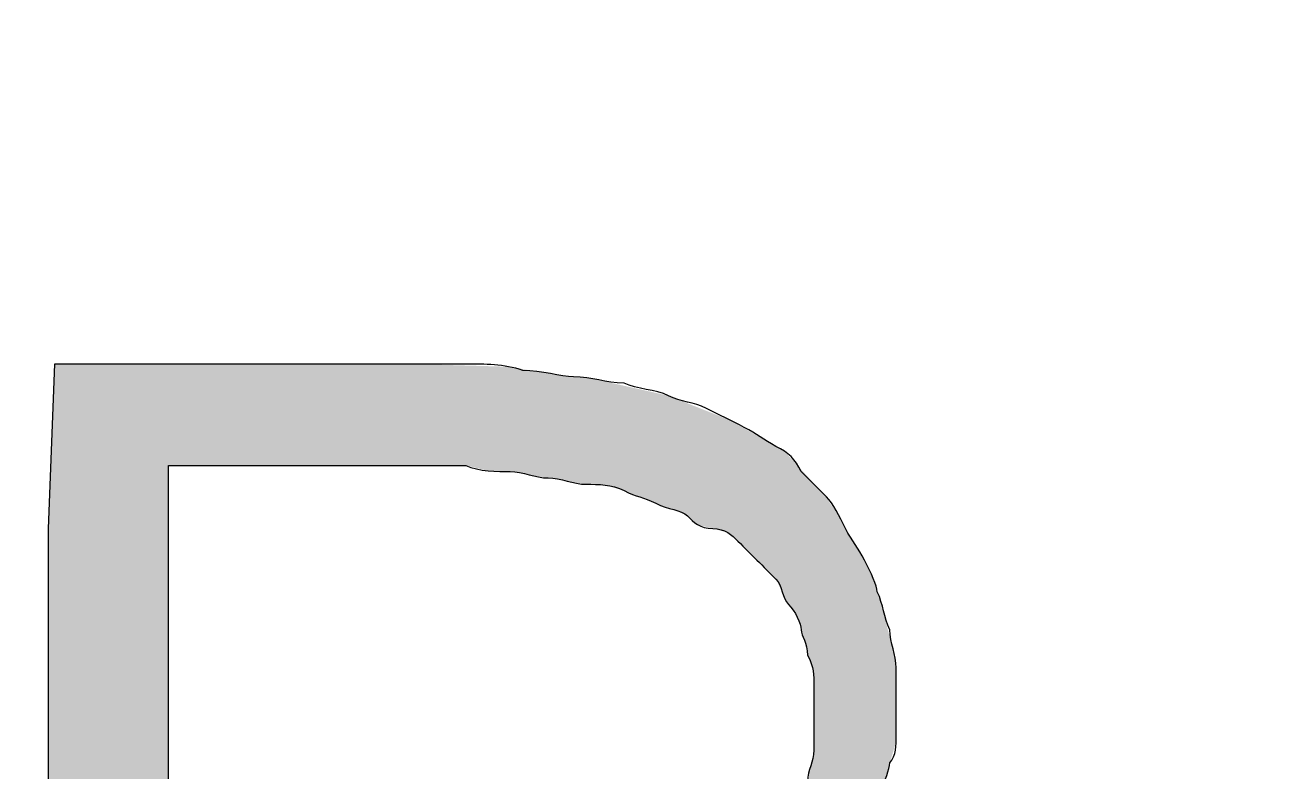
# Model space of a CAD drawing. Extents: x 0 to 407, y 0 to 283.
# Drawn here: x 359.6 to 366.62, y 208.44 to 212.6 of the extents above; entities that cross this region are included whole.
import ezdxf

# ---------------------------------------------------------------- set-up
doc = ezdxf.new("R2010")
doc.units = 0
doc.layers.add('LAYER_1', color=7, linetype='CONTINUOUS')

# ---------------------------------------------------------------- blocks, each defined once
blk = doc.blocks.new('*U9')
at = {"layer": 'LAYER_1', "color": 7}
for points in [[(359.7627, 203.2), (359.7613, 210.6747), (359.7627, 210.7127)], [(359.7628, 203.2), (359.7627, 210.7127), (359.7628, 210.7142)], [(359.7627, 203.2), (359.7627, 210.7127), (359.7628, 203.2)], [(359.7628, 203.2), (359.7628, 210.7142), (359.7716, 203.2)], [(359.7716, 203.2), (359.7628, 210.7142), (359.7716, 210.7142)], [(359.7716, 203.2), (359.7716, 210.7142), (359.7892, 203.2)], [(359.7892, 203.2), (359.7716, 210.7142), (359.7892, 210.7142)], [(359.7892, 203.2), (359.7892, 210.7142), (359.8519, 203.2)], [(359.8519, 203.2), (359.7892, 210.7142), (359.8519, 210.7142)], [(359.8519, 203.2), (359.8519, 210.7142), (359.9326, 203.2)], [(359.9326, 203.2), (359.8519, 210.7142), (359.9326, 210.7142)], [(359.9326, 203.2), (359.9326, 210.7142), (359.9869, 203.2)], [(359.9869, 203.2), (359.9326, 210.7142), (359.9869, 210.7142)], [(359.9869, 203.2), (359.9869, 210.7142), (359.9945, 203.2)], [(359.9945, 203.2), (359.9869, 210.7142), (359.9945, 210.7142)], [(359.9945, 203.2), (359.9945, 210.7142), (360.0129, 203.2)], [(360.0129, 203.2), (359.9945, 210.7142), (360.0129, 210.7142)], [(360.0129, 203.2), (360.0129, 210.7142), (360.04, 203.2)], [(360.04, 203.2), (360.0129, 210.7142), (360.04, 210.7142)], [(360.04, 203.2), (360.04, 210.7142), (360.0589, 203.2)], [(360.0589, 203.2), (360.04, 210.7142), (360.0589, 210.7142)], [(360.0589, 203.2), (360.0589, 210.7142), (360.1376, 203.2)], [(360.1376, 203.2), (360.0589, 210.7142), (360.1376, 210.7142)], [(360.1376, 203.2), (360.1376, 210.7142), (360.1785, 203.2)], [(360.1785, 203.2), (360.1376, 210.7142), (360.1785, 210.7142)], [(360.1785, 203.2), (360.1785, 210.7142), (360.2373, 203.2)], [(360.2373, 203.2), (360.1785, 210.7142), (360.2373, 210.7142)], [(360.2373, 203.2), (360.2373, 210.7142), (360.2567, 203.2)], [(360.2567, 203.2), (360.2373, 210.7142), (360.2567, 210.7142)], [(360.2567, 207.3275), (360.2567, 210.7142), (360.2567, 207.3276)], [(360.2567, 207.3276), (360.2567, 210.7142), (360.2567, 210.7142)], [(360.2567, 207.3276), (360.2567, 210.7142), (360.2574, 207.3293)], [(360.2574, 207.3293), (360.2567, 210.7142), (360.2574, 210.7142)], [(360.2574, 207.3293), (360.2574, 210.7142), (360.2627, 207.3427)], [(360.2627, 207.3427), (360.2574, 210.7142), (360.2627, 210.7142)], [(360.2627, 207.3427), (360.2627, 210.7142), (360.2635, 207.3445)], [(360.2635, 207.3445), (360.2627, 210.7142), (360.2635, 210.7142)], [(360.2635, 207.3445), (360.2635, 210.7142), (360.2726, 207.3673)], [(360.2726, 207.3673), (360.2635, 210.7142), (360.2726, 210.7142)], [(360.2726, 207.3673), (360.2726, 210.7142), (360.2787, 207.3826)], [(360.2787, 207.3826), (360.2726, 210.7142), (360.2787, 210.7142)], [(360.2787, 207.3826), (360.2787, 210.7142), (360.2798, 207.3853)], [(360.2798, 207.3853), (360.2787, 210.7142), (360.2798, 210.7142)], [(360.2798, 207.3853), (360.2798, 210.7142), (360.291, 207.4134)], [(360.291, 207.4134), (360.2798, 210.7142), (360.291, 210.7142)], [(360.291, 207.4134), (360.291, 210.7142), (360.2913, 207.4142)], [(360.2913, 207.4142), (360.291, 210.7142), (360.2913, 210.7142)], [(360.2913, 207.4142), (360.2913, 210.7142), (360.296, 207.4259)], [(360.296, 207.4259), (360.2913, 210.7142), (360.296, 210.7142)], [(360.296, 207.4259), (360.296, 210.7142), (360.2968, 207.4279)], [(360.2968, 207.4279), (360.296, 210.7142), (360.2968, 210.7142)], [(360.2968, 207.4279), (360.2968, 210.7142), (360.3101, 207.4611)], [(360.3101, 207.4611), (360.2968, 210.7142), (360.3101, 210.7142)], [(360.3101, 207.4611), (360.3101, 210.7142), (360.3232, 207.4939)], [(360.3232, 207.4939), (360.3101, 210.7142), (360.3232, 210.7142)], [(360.3232, 207.4939), (360.3232, 210.7142), (360.3272, 207.5039)], [(360.3272, 207.5039), (360.3232, 210.7142), (360.3272, 210.7142)], [(360.3272, 207.5039), (360.3272, 210.7142), (360.3463, 207.5517)], [(360.3463, 207.5517), (360.3272, 210.7142), (360.3463, 210.7142)], [(360.3463, 207.5517), (360.3463, 210.7142), (360.3571, 207.5787)], [(360.3571, 207.5787), (360.3463, 210.7142), (360.3571, 210.7142)], [(360.3571, 207.5787), (360.3571, 210.7142), (360.3757, 207.6251)], [(360.3757, 207.6251), (360.3571, 210.7142), (360.3757, 210.7142)], [(360.3757, 207.6251), (360.3757, 210.7142), (360.3917, 207.6651)], [(360.3917, 207.6651), (360.3757, 210.7142), (360.3917, 210.7142)], [(360.3917, 207.6651), (360.3917, 210.7142), (360.3977, 207.6803)], [(360.3977, 207.6803), (360.3917, 210.7142), (360.3977, 210.7142)], [(360.3977, 210.1497), (360.3977, 210.7142), (360.4082, 210.1497)], [(360.4082, 210.1497), (360.3977, 210.7142), (360.4082, 210.7142)], [(360.4082, 210.1497), (360.4082, 210.7142), (360.4175, 210.1497)], [(360.4175, 210.1497), (360.4082, 210.7142), (360.4175, 210.7142)], [(360.4175, 210.1497), (360.4175, 210.7142), (360.448, 210.1497)], [(360.448, 210.1497), (360.4175, 210.7142), (360.448, 210.7142)], [(360.448, 210.1497), (360.448, 210.7142), (360.4677, 210.1497)], [(360.4677, 210.1497), (360.448, 210.7142), (360.4677, 210.7142)], [(360.4677, 210.1497), (360.4677, 210.7142), (360.478, 210.1497)], [(360.478, 210.1497), (360.4677, 210.7142), (360.478, 210.7142)], [(360.478, 210.1497), (360.478, 210.7142), (360.4874, 210.1497)], [(360.4874, 210.1497), (360.478, 210.7142), (360.4874, 210.7142)], [(360.4874, 210.1497), (360.4874, 210.7142), (360.4956, 210.1497)], [(360.4956, 210.1497), (360.4874, 210.7142), (360.4956, 210.7142)], [(360.4956, 210.1497), (360.4956, 210.7142), (360.5087, 210.1497)], [(360.5087, 210.1497), (360.4956, 210.7142), (360.5087, 210.7142)], [(360.5087, 210.1497), (360.5087, 210.7142), (360.5112, 210.1497)], [(360.5112, 210.1497), (360.5087, 210.7142), (360.5112, 210.7142)], [(360.5112, 210.1497), (360.5112, 210.7142), (360.5263, 210.1497)], [(360.5263, 210.1497), (360.5112, 210.7142), (360.5263, 210.7142)], [(360.5263, 210.1497), (360.5263, 210.7142), (360.5422, 210.1497)], [(360.5422, 210.1497), (360.5263, 210.7142), (360.5422, 210.7142)], [(360.5422, 210.1497), (360.5422, 210.7142), (360.5647, 210.1497)], [(360.5647, 210.1497), (360.5422, 210.7142), (360.5647, 210.7142)], [(360.5647, 210.1497), (360.5647, 210.7142), (360.5811, 210.1497)], [(360.5811, 210.1497), (360.5647, 210.7142), (360.5811, 210.7142)], [(360.5811, 210.1497), (360.5811, 210.7142), (360.6083, 210.1497)], [(360.6083, 210.1497), (360.5811, 210.7142), (360.6083, 210.7142)], [(360.6083, 210.1497), (360.6083, 210.7142), (360.6514, 210.1497)], [(360.6514, 210.1497), (360.6083, 210.7142), (360.6514, 210.7142)], [(360.6514, 210.1497), (360.6514, 210.7142), (360.677, 210.1497)], [(360.677, 210.1497), (360.6514, 210.7142), (360.677, 210.7142)], [(360.677, 210.1497), (360.677, 210.7142), (360.6831, 210.1497)], [(360.6831, 210.1497), (360.677, 210.7142), (360.6831, 210.7142)], [(360.6831, 210.1497), (360.6831, 210.7142), (360.6848, 210.1497)], [(360.6848, 210.1497), (360.6831, 210.7142), (360.6848, 210.7142)], [(360.6848, 210.1497), (360.6848, 210.7142), (360.7014, 210.1497)], [(360.7014, 210.1497), (360.6848, 210.7142), (360.7014, 210.7142)], [(360.7014, 210.1497), (360.7014, 210.7142), (360.7131, 210.1497)], [(360.7131, 210.1497), (360.7014, 210.7142), (360.7131, 210.7142)], [(360.7131, 210.1497), (360.7131, 210.7142), (360.7152, 210.1497)], [(360.7152, 210.1497), (360.7131, 210.7142), (360.7152, 210.7142)], [(360.7152, 210.1497), (360.7152, 210.7142), (360.7305, 210.1497)], [(360.7305, 210.1497), (360.7152, 210.7142), (360.7305, 210.7142)], [(360.7305, 210.1497), (360.7305, 210.7142), (360.7373, 210.1497)], [(360.7373, 210.1497), (360.7305, 210.7142), (360.7373, 210.7142)], [(360.7373, 210.1497), (360.7373, 210.7142), (360.7533, 210.1497)], [(360.7533, 210.1497), (360.7373, 210.7142), (360.7533, 210.7142)], [(360.7533, 210.1497), (360.7533, 210.7142), (360.808, 210.1497)], [(360.808, 210.1497), (360.7533, 210.7142), (360.808, 210.7142)], [(360.808, 210.1497), (360.808, 210.7142), (360.8161, 210.1497)], [(360.8161, 210.1497), (360.808, 210.7142), (360.8161, 210.7142)], [(360.8161, 210.1497), (360.8161, 210.7142), (360.8494, 210.1497)], [(360.8494, 210.1497), (360.8161, 210.7142), (360.8494, 210.7142)], [(360.8494, 210.1497), (360.8494, 210.7142), (360.8625, 210.1497)], [(360.8625, 210.1497), (360.8494, 210.7142), (360.8625, 210.7142)], [(360.8625, 210.1497), (360.8625, 210.7142), (360.8657, 210.1497)], [(360.8657, 210.1497), (360.8625, 210.7142), (360.8657, 210.7142)], [(360.8657, 210.1497), (360.8657, 210.7142), (360.8846, 210.1497)], [(360.8846, 210.1497), (360.8657, 210.7142), (360.8846, 210.7142)], [(360.8846, 210.1497), (360.8846, 210.7142), (360.9059, 210.1497)], [(360.9059, 210.1497), (360.8846, 210.7142), (360.9059, 210.7142)], [(360.9059, 210.1497), (360.9059, 210.7142), (360.9159, 210.1497)], [(360.9159, 210.1497), (360.9059, 210.7142), (360.9159, 210.7142)], [(360.9159, 210.1497), (360.9159, 210.7142), (360.9218, 210.1497)], [(360.9218, 210.1497), (360.9159, 210.7142), (360.9218, 210.7142)], [(360.9218, 210.1497), (360.9218, 210.7142), (360.936, 210.1497)], [(360.936, 210.1497), (360.9218, 210.7142), (360.936, 210.7142)], [(360.936, 210.1497), (360.936, 210.7142), (360.9869, 210.1497)], [(360.9869, 210.1497), (360.936, 210.7142), (360.9869, 210.7142)], [(360.9869, 210.1497), (360.9869, 210.7142), (361.0074, 210.1497)], [(361.0074, 210.1497), (360.9869, 210.7142), (361.0074, 210.7142)], [(361.0074, 210.1497), (361.0074, 210.7142), (361.0155, 210.1497)], [(361.0155, 210.1497), (361.0074, 210.7142), (361.0155, 210.7142)], [(361.0155, 210.1497), (361.0155, 210.7142), (361.0451, 210.1497)], [(361.0451, 210.1497), (361.0155, 210.7142), (361.0451, 210.7142)], [(361.0451, 210.1497), (361.0451, 210.7142), (361.0842, 210.1497)], [(361.0842, 210.1497), (361.0451, 210.7142), (361.0842, 210.7142)], [(361.0842, 210.1497), (361.0842, 210.7142), (361.0907, 210.1497)], [(361.0907, 210.1497), (361.0842, 210.7142), (361.0907, 210.7142)], [(361.0907, 210.1497), (361.0907, 210.7142), (361.1092, 210.1497)], [(361.1092, 210.1497), (361.0907, 210.7142), (361.1092, 210.7142)], [(361.1092, 210.1497), (361.1092, 210.7142), (361.1199, 210.1497)], [(361.1199, 210.1497), (361.1092, 210.7142), (361.1199, 210.7142)], [(361.1199, 210.1497), (361.1199, 210.7142), (361.1337, 210.1497)], [(361.1337, 210.1497), (361.1199, 210.7142), (361.1337, 210.7142)], [(361.1337, 210.1497), (361.1337, 210.7142), (361.1353, 210.1497)], [(361.1353, 210.1497), (361.1337, 210.7142), (361.1353, 210.7142)], [(361.1353, 210.1497), (361.1353, 210.7142), (361.143, 210.1497)], [(361.143, 210.1497), (361.1353, 210.7142), (361.143, 210.7142)], [(361.143, 210.1497), (361.143, 210.7142), (361.1507, 210.1497)], [(361.1507, 210.1497), (361.143, 210.7142), (361.1507, 210.7142)], [(361.1507, 210.1497), (361.1507, 210.7142), (361.1707, 210.1497)], [(361.1707, 210.1497), (361.1507, 210.7142), (361.1707, 210.7142)], [(361.1707, 210.1497), (361.1707, 210.7142), (361.1872, 210.1497)], [(361.1872, 210.1497), (361.1707, 210.7142), (361.1872, 210.7142)], [(361.1872, 210.1497), (361.1872, 210.7142), (361.215, 210.1497)], [(361.215, 210.1497), (361.1872, 210.7142), (361.215, 210.7142)], [(361.215, 210.1497), (361.215, 210.7142), (361.2362, 210.1497)], [(361.2362, 210.1497), (361.215, 210.7142), (361.2362, 210.7142)], [(361.2362, 210.1497), (361.2362, 210.7142), (361.2505, 210.1497)], [(361.2505, 210.1497), (361.2362, 210.7142), (361.2505, 210.7142)], [(361.2505, 210.1497), (361.2505, 210.7142), (361.2929, 210.1497)], [(361.2929, 210.1497), (361.2505, 210.7142), (361.2929, 210.7142)], [(361.2929, 210.1497), (361.2929, 210.7142), (361.2954, 210.1497)], [(361.2954, 210.1497), (361.2929, 210.7142), (361.2954, 210.7142)], [(361.2954, 210.1497), (361.2954, 210.7142), (361.3114, 210.1497)], [(361.3114, 210.1497), (361.2954, 210.7142), (361.3114, 210.7142)], [(361.3114, 210.1497), (361.3114, 210.7142), (361.3252, 210.1497)], [(361.3252, 210.1497), (361.3114, 210.7142), (361.3252, 210.7142)], [(361.3252, 210.1497), (361.3252, 210.7142), (361.3427, 210.1497)], [(361.3427, 210.1497), (361.3252, 210.7142), (361.3427, 210.7142)], [(361.3427, 210.1497), (361.3427, 210.7142), (361.3516, 210.1497)], [(361.3516, 210.1497), (361.3427, 210.7142), (361.3516, 210.7142)], [(361.3516, 210.1497), (361.3516, 210.7142), (361.3679, 210.1497)], [(361.3679, 210.1497), (361.3516, 210.7142), (361.3679, 210.7142)], [(361.3679, 210.1497), (361.3679, 210.7142), (361.3716, 210.1497)], [(361.3716, 210.1497), (361.3679, 210.7142), (361.3716, 210.7142)], [(361.3716, 210.1497), (361.3716, 210.7142), (361.3737, 210.1497)], [(361.3737, 210.1497), (361.3716, 210.7142), (361.3737, 210.7142)], [(361.3737, 210.1497), (361.3737, 210.7142), (361.406, 210.1497)], [(361.406, 210.1497), (361.3737, 210.7142), (361.406, 210.7142)], [(361.406, 210.1497), (361.406, 210.7142), (361.4149, 210.1497)], [(361.4149, 210.1497), (361.406, 210.7142), (361.4149, 210.7142)], [(361.4149, 210.1497), (361.4149, 210.7142), (361.4176, 210.1497)], [(361.4176, 210.1497), (361.4149, 210.7142), (361.4176, 210.7142)], [(361.4176, 210.1497), (361.4176, 210.7142), (361.436, 210.1497)], [(361.436, 210.1497), (361.4176, 210.7142), (361.436, 210.7142)], [(361.436, 210.1497), (361.436, 210.7142), (361.4853, 210.1497)], [(361.4853, 210.1497), (361.436, 210.7142), (361.4853, 210.7142)], [(361.4853, 210.1497), (361.4853, 210.7142), (361.4979, 210.1497)], [(361.4979, 210.1497), (361.4853, 210.7142), (361.4979, 210.7142)], [(361.4979, 210.1497), (361.4979, 210.7142), (361.499, 210.1497)], [(361.499, 210.1497), (361.4979, 210.7142), (361.499, 210.7142)], [(361.499, 210.1497), (361.499, 210.7142), (361.4996, 210.1497)], [(361.4996, 210.1497), (361.499, 210.7142), (361.4996, 210.7142)], [(361.4996, 210.1497), (361.4996, 210.7142), (361.5128, 210.1497)], [(361.5128, 210.1497), (361.4996, 210.7142), (361.5128, 210.7142)], [(361.5128, 210.1497), (361.5128, 210.7142), (361.524, 210.1497)], [(361.524, 210.1497), (361.5128, 210.7142), (361.524, 210.7142)], [(361.524, 210.1497), (361.524, 210.7142), (361.5319, 210.1497)], [(361.5319, 210.1497), (361.524, 210.7142), (361.5319, 210.7142)], [(361.5319, 210.1497), (361.5319, 210.7142), (361.5486, 210.1497)], [(361.5486, 210.1497), (361.5319, 210.7142), (361.5486, 210.7142)], [(361.5486, 210.1497), (361.5486, 210.7142), (361.5487, 210.1497)], [(361.5487, 210.1497), (361.5486, 210.7142), (361.5487, 210.7142)], [(361.5487, 210.1497), (361.5487, 210.7142), (361.5606, 210.1497)], [(361.5606, 210.1497), (361.5487, 210.7142), (361.5606, 210.7142)], [(361.5606, 210.1497), (361.5606, 210.7142), (361.5619, 210.1497)], [(361.5619, 210.1497), (361.5606, 210.7142), (361.5619, 210.7142)], [(361.5619, 210.1497), (361.5619, 210.7142), (361.5778, 210.1497)], [(361.5778, 210.1497), (361.5619, 210.7142), (361.5778, 210.7142)], [(361.5778, 210.1497), (361.5778, 210.7142), (361.6055, 210.1497)], [(361.6055, 210.1497), (361.5778, 210.7142), (361.6055, 210.7142)], [(361.6055, 210.1497), (361.6055, 210.7142), (361.6153, 210.1497)], [(361.6153, 210.1497), (361.6055, 210.7142), (361.6153, 210.7142)], [(361.6153, 210.1497), (361.6153, 210.7142), (361.6589, 210.1497)], [(361.6589, 210.1497), (361.6153, 210.7142), (361.6589, 210.7142)], [(361.6589, 210.1497), (361.6589, 210.7142), (361.6907, 210.1497)], [(361.6907, 210.1497), (361.6589, 210.7142), (361.6907, 210.7142)], [(361.6907, 210.1497), (361.6907, 210.7142), (361.7014, 210.1497)], [(361.7014, 210.1497), (361.6907, 210.7142), (361.7014, 210.7142)], [(361.7014, 210.1497), (361.7014, 210.7142), (361.7135, 210.1497)], [(361.7135, 210.1497), (361.7014, 210.7142), (361.7135, 210.7142)], [(361.7135, 210.1497), (361.7135, 210.7142), (361.7215, 210.1497)], [(361.7215, 210.1497), (361.7135, 210.7142), (361.7215, 210.7142)], [(361.7215, 210.1497), (361.7215, 210.7142), (361.7317, 210.1497)], [(361.7317, 210.1497), (361.7215, 210.7142), (361.7317, 210.7142)], [(361.7317, 210.1497), (361.7317, 210.7142), (361.7401, 210.1497)], [(361.7401, 210.1497), (361.7317, 210.7142), (361.7401, 210.7142)], [(361.7401, 210.1497), (361.7401, 210.7142), (361.7533, 210.1497)], [(361.7533, 210.1497), (361.7401, 210.7142), (361.7533, 210.7142)], [(361.7533, 210.1497), (361.7533, 210.7142), (361.7634, 210.1497)], [(361.7634, 210.1497), (361.7533, 210.7142), (361.7634, 210.7142)], [(361.7634, 210.1497), (361.7634, 210.7142), (361.773, 210.1497)], [(361.773, 210.1497), (361.7634, 210.7142), (361.773, 210.7142)], [(361.773, 210.1497), (361.773, 210.7142), (361.778, 210.1497)], [(361.778, 210.1497), (361.773, 210.7142), (361.778, 210.7142)], [(361.778, 210.1497), (361.778, 210.7142), (361.7782, 210.1497)], [(361.7782, 210.1497), (361.778, 210.7142), (361.7782, 210.7142)], [(361.7782, 210.1497), (361.7782, 210.7142), (361.7994, 210.1497)], [(361.7994, 210.1497), (361.7782, 210.7142), (361.7994, 210.7135)], [(361.7994, 210.1497), (361.7994, 210.7135), (361.8053, 210.1497)], [(361.8053, 210.1497), (361.7994, 210.7135), (361.8053, 210.7134)], [(361.8053, 210.1497), (361.8053, 210.7134), (361.8088, 210.1497)], [(361.8088, 210.1497), (361.8053, 210.7134), (361.8088, 210.7133)], [(361.8088, 210.1497), (361.8088, 210.7133), (361.8418, 210.1497)], [(361.8418, 210.1497), (361.8088, 210.7133), (361.8418, 210.7123)], [(361.8418, 210.1497), (361.8418, 210.7123), (361.8705, 210.1497)], [(361.8705, 210.1497), (361.8418, 210.7123), (361.8705, 210.7115)], [(361.8705, 210.1497), (361.8705, 210.7115), (361.903, 210.1497)], [(361.903, 210.1497), (361.8705, 210.7115), (361.903, 210.7106)], [(361.903, 210.1497), (361.903, 210.7106), (361.9265, 210.1497)], [(361.9265, 210.1497), (361.903, 210.7106), (361.9265, 210.7099)], [(361.9265, 210.1497), (361.9265, 210.7099), (361.946, 210.1497)], [(361.946, 210.1497), (361.9265, 210.7099), (361.946, 210.7093)], [(361.946, 210.1497), (361.946, 210.7093), (361.95, 210.1497)], [(361.95, 210.1497), (361.946, 210.7093), (361.95, 210.7092)], [(361.95, 210.1497), (361.95, 210.7092), (361.9582, 210.1497)], [(361.9582, 210.1497), (361.95, 210.7092), (361.9582, 210.709)], [(361.9582, 210.1497), (361.9582, 210.709), (361.9845, 210.1497)], [(361.9845, 210.1497), (361.9582, 210.709), (361.9845, 210.7082)], [(361.9845, 210.1497), (361.9845, 210.7082), (362.0558, 210.1497)], [(362.0558, 210.1497), (361.9845, 210.7082), (362.0558, 210.7061)], [(362.0558, 210.1497), (362.0558, 210.7061), (362.0867, 210.142)], [(362.0867, 210.142), (362.0558, 210.7061), (362.0867, 210.7053)], [(359.7613, 203.2), (359.7582, 210.5942), (359.7613, 210.6747)], [(359.7613, 203.2), (359.7613, 210.6747), (359.7627, 203.2)], [(362.0867, 210.142), (362.0867, 210.7053), (362.096, 210.1396)], [(362.096, 210.1396), (362.0867, 210.7053), (362.096, 210.705)], [(362.096, 210.1396), (362.096, 210.705), (362.1043, 210.1376)], [(362.1043, 210.1376), (362.096, 210.705), (362.1043, 210.7047)], [(362.1043, 210.1376), (362.1043, 210.7047), (362.1792, 210.1188)], [(362.1792, 210.1188), (362.1043, 210.7047), (362.1792, 210.7026)], [(362.1792, 210.1188), (362.1792, 210.7026), (362.1969, 210.1182)], [(362.1969, 210.1182), (362.1792, 210.7026), (362.1969, 210.7021)], [(362.1969, 210.1182), (362.1969, 210.7021), (362.2873, 210.115)], [(362.2873, 210.115), (362.1969, 210.7021), (362.2873, 210.6995)], [(362.2873, 210.115), (362.2873, 210.6995), (362.2939, 210.1147)], [(362.2939, 210.1147), (362.2873, 210.6995), (362.2939, 210.6993)], [(362.2939, 210.1147), (362.2939, 210.6993), (362.3027, 210.1144)], [(362.3027, 210.1144), (362.2939, 210.6993), (362.3027, 210.6978)], [(362.3027, 210.1144), (362.3027, 210.6978), (362.3591, 210.105)], [(362.3591, 210.105), (362.3027, 210.6978), (362.3591, 210.6886)], [(362.3591, 210.105), (362.3591, 210.6886), (362.429, 210.0934)], [(362.429, 210.0934), (362.3591, 210.6886), (362.429, 210.6771)], [(362.429, 210.0934), (362.429, 210.6771), (362.4438, 210.0909)], [(362.4438, 210.0909), (362.429, 210.6771), (362.4438, 210.6747)], [(362.4438, 210.0909), (362.4438, 210.6747), (362.5456, 210.0739)], [(362.5456, 210.0739), (362.4438, 210.6747), (362.5456, 210.6579)], [(362.5456, 210.0739), (362.5456, 210.6579), (362.5496, 210.0733)], [(362.5496, 210.0733), (362.5456, 210.6579), (362.5496, 210.6575)], [(362.5496, 210.0733), (362.5496, 210.6575), (362.5695, 210.07)], [(362.5695, 210.07), (362.5496, 210.6575), (362.5695, 210.6551)], [(362.5695, 210.07), (362.5695, 210.6551), (362.585, 210.0674)], [(362.585, 210.0674), (362.5695, 210.6551), (362.585, 210.6533)], [(362.585, 210.0674), (362.585, 210.6533), (362.6555, 210.0556)], [(362.6555, 210.0556), (362.585, 210.6533), (362.6555, 210.6451)], [(362.6555, 210.0556), (362.6555, 210.6451), (362.715, 210.0457)], [(362.715, 210.0457), (362.6555, 210.6451), (362.715, 210.6381)], [(362.715, 210.0457), (362.715, 210.6381), (362.726, 210.0439)], [(362.726, 210.0439), (362.715, 210.6381), (362.726, 210.6368)], [(362.726, 210.0439), (362.726, 210.6368), (362.7613, 210.0424)], [(362.7613, 210.0424), (362.726, 210.6368), (362.7613, 210.6327)], [(359.7582, 203.2), (359.7539, 210.4827), (359.7582, 210.5942)], [(359.7582, 203.2), (359.7582, 210.5942), (359.7613, 203.2)], [(362.7613, 210.0424), (362.7613, 210.6327), (362.7635, 210.0423)], [(362.7635, 210.0423), (362.7613, 210.6327), (362.7635, 210.6324)], [(362.7635, 210.0423), (362.7635, 210.6324), (362.811, 210.0403)], [(362.811, 210.0403), (362.7635, 210.6324), (362.811, 210.6218)], [(362.811, 210.0403), (362.811, 210.6218), (362.8318, 210.0395)], [(362.8318, 210.0395), (362.811, 210.6218), (362.8318, 210.6171)], [(362.8318, 210.0395), (362.8318, 210.6171), (362.8407, 210.0369)], [(362.8407, 210.0369), (362.8318, 210.6171), (362.8407, 210.6151)], [(362.8407, 210.0369), (362.8407, 210.6151), (362.8503, 210.0341)], [(362.8503, 210.0341), (362.8407, 210.6151), (362.8503, 210.6129)], [(362.8503, 210.0341), (362.8503, 210.6129), (362.8671, 210.0292)], [(362.8671, 210.0292), (362.8503, 210.6129), (362.8671, 210.6091)], [(362.8671, 210.0292), (362.8671, 210.6091), (362.9025, 210.0188)], [(362.9025, 210.0188), (362.8671, 210.6091), (362.9025, 210.6012)], [(362.9025, 210.0188), (362.9025, 210.6012), (362.9377, 210.0086)], [(362.9377, 210.0086), (362.9025, 210.6012), (362.9377, 210.5933)], [(362.9377, 210.0086), (362.9377, 210.5933), (362.939, 210.0081)], [(362.939, 210.0081), (362.9377, 210.5933), (362.939, 210.593)], [(362.939, 210.0081), (362.939, 210.593), (362.9685, 209.9962)], [(362.9685, 209.9962), (362.939, 210.593), (362.9685, 210.5863)], [(362.9685, 209.9962), (362.9685, 210.5863), (362.9699, 209.9957)], [(362.9699, 209.9957), (362.9685, 210.5863), (362.9699, 210.586)], [(362.9699, 209.9957), (362.9699, 210.586), (362.981, 209.9913)], [(362.981, 209.9913), (362.9699, 210.586), (362.981, 210.5836)], [(362.981, 209.9913), (362.981, 210.5836), (363.0082, 209.9804)], [(363.0082, 209.9804), (362.981, 210.5836), (363.0082, 210.5774)], [(363.0082, 209.9804), (363.0082, 210.5774), (363.0435, 209.9663)], [(363.0435, 209.9663), (363.0082, 210.5774), (363.0435, 210.5695)], [(363.0435, 209.9663), (363.0435, 210.5695), (363.0613, 209.9592)], [(363.0613, 209.9592), (363.0435, 210.5695), (363.0613, 210.5655)], [(363.0613, 209.9592), (363.0613, 210.5655), (363.0789, 209.9521)], [(363.0789, 209.9521), (363.0613, 210.5655), (363.0789, 210.5615)], [(363.0789, 209.9521), (363.0789, 210.5615), (363.0833, 209.9503)], [(363.0833, 209.9503), (363.0789, 210.5615), (363.0833, 210.5605)], [(363.0833, 209.9503), (363.0833, 210.5605), (363.1001, 209.9436)], [(363.1001, 209.9436), (363.0833, 210.5605), (363.1001, 210.5568)], [(363.1001, 209.9436), (363.1001, 210.5568), (363.1141, 209.938)], [(363.1141, 209.938), (363.1001, 210.5568), (363.1141, 210.5536)], [(363.1141, 209.938), (363.1141, 210.5536), (363.1185, 209.9365)], [(363.1185, 209.9365), (363.1141, 210.5536), (363.1185, 210.5526)], [(363.1185, 209.9365), (363.1185, 210.5526), (363.1847, 209.9135)], [(363.1847, 209.9135), (363.1185, 210.5526), (363.1847, 210.5378)], [(363.1847, 209.9135), (363.1847, 210.5378), (363.204, 209.9068)], [(363.204, 209.9068), (363.1847, 210.5378), (363.204, 210.5301)], [(363.204, 209.9068), (363.204, 210.5301), (363.2155, 209.9028)], [(363.2155, 209.9028), (363.204, 210.5301), (363.2155, 210.5255)], [(363.2155, 209.9028), (363.2155, 210.5255), (363.2199, 209.9007)], [(363.2199, 209.9007), (363.2155, 210.5255), (363.2199, 210.5238)], [(363.2199, 209.9007), (363.2199, 210.5238), (363.2358, 209.8932)], [(363.2358, 209.8932), (363.2199, 210.5238), (363.2358, 210.5175)], [(363.2358, 209.8932), (363.2358, 210.5175), (363.289, 209.8681)], [(363.289, 209.8681), (363.2358, 210.5175), (363.289, 210.4963)], [(363.289, 209.8681), (363.289, 210.4963), (363.2904, 209.8675)], [(363.2904, 209.8675), (363.289, 210.4963), (363.2904, 210.4957)], [(363.2904, 209.8675), (363.2904, 210.4957), (363.3478, 209.819)], [(363.3478, 209.819), (363.2904, 210.4957), (363.3478, 210.473)], [(359.7539, 203.2), (359.7435, 210.2126), (359.7539, 210.4827)], [(359.7539, 203.2), (359.7539, 210.4827), (359.7582, 203.2)], [(363.3478, 209.819), (363.3478, 210.473), (363.361, 209.8155)], [(363.361, 209.8155), (363.3478, 210.473), (363.361, 210.4677)], [(363.361, 209.8155), (363.361, 210.4677), (363.379, 209.8108)], [(363.379, 209.8108), (363.361, 210.4677), (363.379, 210.4606)], [(363.379, 209.8108), (363.379, 210.4606), (363.3856, 209.809)], [(363.3856, 209.809), (363.379, 210.4606), (363.3856, 210.4579)], [(363.3856, 209.809), (363.3856, 210.4579), (363.4034, 209.8044)], [(363.4034, 209.8044), (363.3856, 210.4579), (363.4034, 210.4509)], [(363.4034, 209.8044), (363.4034, 210.4509), (363.4074, 209.8033)], [(363.4074, 209.8033), (363.4034, 210.4509), (363.4074, 210.4493)], [(363.4074, 209.8033), (363.4074, 210.4493), (363.414, 209.8015)], [(363.414, 209.8015), (363.4074, 210.4493), (363.414, 210.4466)], [(363.414, 209.8015), (363.414, 210.4466), (363.4316, 209.7969)], [(363.4316, 209.7969), (363.414, 210.4466), (363.4316, 210.4397)], [(363.4316, 209.7969), (363.4316, 210.4397), (363.4316, 209.7969)], [(363.4316, 209.7969), (363.4316, 210.4397), (363.4316, 210.4396)], [(363.4316, 209.7969), (363.4316, 210.4396), (363.4704, 209.7867)], [(363.4704, 209.7867), (363.4316, 210.4396), (363.4704, 210.4242)], [(363.4704, 209.7867), (363.4704, 210.4242), (363.5021, 209.7784)], [(363.5021, 209.7784), (363.4704, 210.4242), (363.5021, 210.4116)], [(363.5021, 209.7784), (363.5021, 210.4116), (363.5073, 209.777)], [(363.5073, 209.777), (363.5021, 210.4116), (363.5073, 210.4096)], [(363.5073, 209.777), (363.5073, 210.4096), (363.5153, 209.7749)], [(363.5153, 209.7749), (363.5073, 210.4096), (363.5153, 210.4064)], [(363.5153, 209.7749), (363.5153, 210.4064), (363.5287, 209.7636)], [(363.5287, 209.7636), (363.5153, 210.4064), (363.5287, 210.4011)], [(363.5287, 209.7636), (363.5287, 210.4011), (363.5727, 209.7264)], [(363.5727, 209.7264), (363.5287, 210.4011), (363.5727, 210.376)], [(363.5727, 209.7264), (363.5727, 210.376), (363.5923, 209.7067)], [(363.5923, 209.7067), (363.5727, 210.376), (363.5923, 210.3648)], [(363.5923, 209.7067), (363.5923, 210.3648), (363.6048, 209.6943)], [(363.6048, 209.6943), (363.5923, 210.3648), (363.6048, 210.3577)], [(363.6048, 209.6943), (363.6048, 210.3577), (363.6212, 209.6778)], [(363.6212, 209.6778), (363.6048, 210.3577), (363.6212, 210.3483)], [(363.6212, 209.6778), (363.6212, 210.3483), (363.6655, 209.6336)], [(363.6655, 209.6336), (363.6212, 210.3483), (363.6655, 210.3231)], [(363.6655, 209.6336), (363.6655, 210.3231), (363.6785, 209.6205)], [(363.6785, 209.6205), (363.6655, 210.3231), (363.6785, 210.3156)], [(363.6785, 209.6205), (363.6785, 210.3156), (363.6786, 209.6205)], [(363.6786, 209.6205), (363.6785, 210.3156), (363.6786, 210.3156)], [(363.6786, 209.6205), (363.6786, 210.3156), (363.6886, 209.6105)], [(363.6886, 209.6105), (363.6786, 210.3156), (363.6886, 210.3099)], [(363.6886, 209.6105), (363.6886, 210.3099), (363.7138, 209.5852)], [(363.7138, 209.5852), (363.6886, 210.3099), (363.7138, 210.2955)], [(363.7138, 209.5852), (363.7138, 210.2955), (363.7307, 209.5684)], [(363.7307, 209.5684), (363.7138, 210.2955), (363.7307, 210.2859)], [(363.7307, 209.5684), (363.7307, 210.2859), (363.7337, 209.5654)], [(363.7337, 209.5654), (363.7307, 210.2859), (363.7337, 210.2842)], [(363.7337, 209.5654), (363.7337, 210.2842), (363.758, 209.5411)], [(363.758, 209.5411), (363.7337, 210.2842), (363.758, 210.2703)], [(363.758, 209.5411), (363.758, 210.2703), (363.7623, 209.5367)], [(363.7623, 209.5367), (363.758, 210.2703), (363.7623, 210.2678)], [(363.7623, 209.5367), (363.7623, 210.2678), (363.7844, 209.5147)], [(363.7844, 209.5147), (363.7623, 210.2678), (363.7844, 210.2553)], [(363.7844, 209.5147), (363.7844, 210.2553), (363.8197, 209.4442)], [(363.8197, 209.4442), (363.7844, 210.2553), (363.8197, 210.2352)], [(363.8197, 209.4442), (363.8197, 210.2352), (363.8313, 209.4209)], [(363.8313, 209.4209), (363.8197, 210.2352), (363.8313, 210.2285)], [(363.8313, 209.4209), (363.8313, 210.2285), (363.8417, 209.4)], [(363.8417, 209.4), (363.8313, 210.2285), (363.8417, 210.2171)], [(363.8417, 209.4), (363.8417, 210.2171), (363.8443, 209.3948)], [(363.8443, 209.3948), (363.8417, 210.2171), (363.8443, 210.2143)], [(359.7435, 203.2), (359.7336, 209.9567), (359.7435, 210.2126)], [(359.7435, 203.2), (359.7435, 210.2126), (359.7539, 203.2)], [(363.8443, 209.3948), (363.8443, 210.2143), (363.8549, 209.3736)], [(363.8549, 209.3736), (363.8443, 210.2143), (363.8549, 210.2028)], [(363.8549, 209.3736), (363.8549, 210.2028), (363.8553, 209.3731)], [(363.8553, 209.3731), (363.8549, 210.2028), (363.8553, 210.2023)], [(363.8553, 209.3731), (363.8553, 210.2023), (363.901, 209.3066)], [(363.901, 209.3066), (363.8553, 210.2023), (363.901, 210.1526)], [(363.901, 209.3066), (363.901, 210.1526), (363.9034, 209.303)], [(363.9034, 209.303), (363.901, 210.1526), (363.9034, 210.1499)], [(363.9034, 209.303), (363.9034, 210.1499), (363.9255, 209.2325)], [(363.9255, 209.2325), (363.9034, 210.1499), (363.9255, 210.1259)], [(363.9255, 209.2325), (363.9255, 210.1259), (363.9299, 209.2179)], [(363.9299, 209.2179), (363.9255, 210.1259), (363.9299, 210.121)], [(363.9299, 209.2179), (363.9299, 210.121), (363.9349, 209.2019)], [(363.9349, 209.2019), (363.9299, 210.121), (363.9349, 210.1156)], [(363.9349, 209.2019), (363.9349, 210.1156), (363.9431, 209.1752)], [(363.9431, 209.1752), (363.9349, 210.1156), (363.9431, 210.1067)], [(363.9431, 209.1752), (363.9431, 210.1067), (363.9453, 209.1648)], [(363.9453, 209.1648), (363.9431, 210.1067), (363.9453, 210.1043)], [(363.9453, 209.1648), (363.9453, 210.1043), (363.9607, 209.0914)], [(363.9607, 209.0914), (363.9453, 210.1043), (363.9607, 210.0874)], [(363.9607, 209.0914), (363.9607, 210.0874), (363.9688, 209.0684)], [(363.9688, 209.0684), (363.9607, 210.0874), (363.9688, 210.0787)], [(363.9688, 209.0684), (363.9688, 210.0787), (363.9916, 209.0032)], [(363.9916, 209.0032), (363.9688, 210.0787), (363.9916, 210.0538)], [(363.9916, 209.0032), (363.9916, 210.0538), (363.996, 208.915)], [(363.996, 208.915), (363.9916, 210.0538), (363.996, 210.049)], [(363.996, 207.6448), (363.996, 210.049), (363.9977, 207.6465)], [(363.9977, 207.6465), (363.996, 210.049), (363.9977, 210.0471)], [(363.9977, 207.6465), (363.9977, 210.0471), (364.0023, 207.6511)], [(364.0023, 207.6511), (363.9977, 210.0471), (364.0023, 210.0422)], [(364.0023, 207.6511), (364.0023, 210.0422), (364.0138, 207.6626)], [(364.0138, 207.6626), (364.0023, 210.0422), (364.0138, 210.0296)], [(364.0138, 207.6626), (364.0138, 210.0296), (364.021, 207.6717)], [(364.021, 207.6717), (364.0138, 210.0296), (364.021, 210.0217)], [(364.021, 207.6717), (364.021, 210.0217), (364.0299, 207.6829)], [(364.0299, 207.6829), (364.021, 210.0217), (364.0299, 210.012)], [(364.0299, 207.6829), (364.0299, 210.012), (364.0304, 207.6836)], [(364.0304, 207.6836), (364.0299, 210.012), (364.0304, 210.0115)], [(364.0304, 207.6836), (364.0304, 210.0115), (364.0519, 207.7107)], [(364.0519, 207.7107), (364.0304, 210.0115), (364.0519, 209.9881)], [(359.7336, 203.2), (359.73, 209.8629), (359.7336, 209.9567)], [(359.7336, 203.2), (359.7336, 209.9567), (359.7435, 203.2)], [(364.0519, 207.7107), (364.0519, 209.9881), (364.0568, 207.7168)], [(364.0568, 207.7168), (364.0519, 209.9881), (364.0568, 209.9811)], [(364.0568, 207.7168), (364.0568, 209.9811), (364.0622, 207.7237)], [(364.0622, 207.7237), (364.0568, 209.9811), (364.0622, 209.9732)], [(364.0622, 207.7237), (364.0622, 209.9732), (364.1394, 207.8211)], [(364.1394, 207.8211), (364.0622, 209.9732), (364.1394, 209.862)], [(359.7279, 203.2062), (359.7275, 209.7927), (359.7279, 209.8072)], [(359.7293, 203.2), (359.7279, 209.8072), (359.7293, 209.8438)], [(359.7279, 203.2062), (359.7279, 209.8072), (359.7293, 203.2)], [(359.73, 203.2), (359.7293, 209.8438), (359.73, 209.8629)], [(359.7293, 203.2), (359.7293, 209.8438), (359.73, 203.2)], [(359.73, 203.2), (359.73, 209.8629), (359.7336, 203.2)], [(364.1394, 207.8211), (364.1394, 209.862), (364.149, 207.8332)], [(364.149, 207.8332), (364.1394, 209.862), (364.149, 209.8449)], [(364.149, 207.8332), (364.149, 209.8449), (364.1637, 207.856)], [(364.1637, 207.856), (364.149, 209.8449), (364.1637, 209.8187)], [(364.1637, 207.856), (364.1637, 209.8187), (364.2016, 207.9148)], [(364.2016, 207.9148), (364.1637, 209.8187), (364.2016, 209.7512)], [(359.7275, 203.2079), (359.7275, 209.7927), (359.7279, 203.2062)], [(364.2016, 207.9148), (364.2016, 209.7512), (364.2254, 207.9688)], [(364.2254, 207.9688), (364.2016, 209.7512), (364.2254, 209.7087)], [(364.2254, 207.9688), (364.2254, 209.7087), (364.2574, 208.0413)], [(364.2574, 208.0413), (364.2254, 209.7087), (364.2574, 209.651)], [(364.2574, 208.0413), (364.2574, 209.651), (364.2916, 208.0908)], [(364.2916, 208.0908), (364.2574, 209.651), (364.2916, 209.5894)], [(364.2916, 208.0908), (364.2916, 209.5894), (364.3104, 208.118)], [(364.3104, 208.118), (364.2916, 209.5894), (364.3104, 209.5555)], [(364.3104, 208.118), (364.3104, 209.5555), (364.3316, 208.1488)], [(364.3316, 208.1488), (364.3104, 209.5555), (364.3316, 209.4972)], [(364.3316, 208.1488), (364.3316, 209.4972), (364.3357, 208.1649)], [(364.3357, 208.1649), (364.3316, 209.4972), (364.3357, 209.486)], [(364.3357, 208.1649), (364.3357, 209.486), (364.3601, 208.2603)], [(364.3601, 208.2603), (364.3357, 209.486), (364.3601, 209.4192)], [(364.3601, 208.2603), (364.3601, 209.4192), (364.3606, 208.2624)], [(364.3606, 208.2624), (364.3601, 209.4192), (364.3606, 209.4177)], [(364.3606, 208.2624), (364.3606, 209.4177), (364.3776, 208.3284)], [(364.3776, 208.3284), (364.3606, 209.4177), (364.3776, 209.3519)], [(364.3776, 208.3284), (364.3776, 209.3519), (364.4102, 208.4558)], [(364.4102, 208.4558), (364.3776, 209.3519), (364.4102, 209.2251)], [(364.4102, 208.4558), (364.4102, 209.2251), (364.4194, 208.4917)], [(364.4194, 208.4917), (364.4102, 209.2251), (364.4194, 209.1893)], [(364.4194, 208.4917), (364.4194, 209.1893), (364.4492, 208.5919)], [(364.4492, 208.5919), (364.4194, 209.1893), (364.4492, 209.0737)], [(364.4492, 208.5919), (364.4492, 209.0737), (364.4545, 208.6097)], [(364.4545, 208.6097), (364.4492, 209.0737), (364.4545, 208.903)], [(364.4545, 208.6097), (364.4545, 208.903), (364.4547, 208.723)], [(364.4547, 208.723), (364.4545, 208.903), (364.4547, 208.8955)], [(363.9916, 207.6404), (363.9688, 208.4261), (363.9916, 208.5402)], [(363.996, 207.6448), (363.9916, 208.5402), (363.996, 208.5622)], [(363.9916, 207.6404), (363.9916, 208.5402), (363.996, 207.6448)]]:
    blk.add_solid(points, dxfattribs=at)
blk = doc.blocks.new('BLOCK_4')
at = {"layer": 'LAYER_1'}
for points, knots in [([(359.7628, 210.7142), (359.7628, 210.7142), (360.0097, 210.7142), (360.0097, 210.7142), (360.0097, 210.7142), (360.2567, 210.7142), (360.2567, 210.7142), (360.2567, 210.7142), (360.5036, 210.7142), (360.5036, 210.7142), (360.5036, 210.7142), (360.7506, 210.7142), (360.7506, 210.7142), (360.7506, 210.7142), (360.9975, 210.7142), (360.9975, 210.7142), (360.9975, 210.7142), (361.2444, 210.7142), (361.2444, 210.7142), (361.2444, 210.7142), (361.4914, 210.7142), (361.4914, 210.7142), (361.4914, 210.7142), (361.7383, 210.7142), (361.7383, 210.7142), (361.8441, 210.7142), (361.95, 210.7142), (362.0558, 210.7142), (362.1617, 210.7142), (362.2675, 210.7142), (362.3733, 210.6789), (362.4792, 210.6789), (362.585, 210.6436), (362.6556, 210.6436), (362.7614, 210.6436), (362.8319, 210.6083), (362.9378, 210.6083), (363.0083, 210.573), (363.1142, 210.573), (363.1847, 210.5378), (363.2553, 210.5025), (363.3258, 210.5025), (363.3964, 210.4672), (363.4669, 210.4319), (363.5375, 210.3967), (363.608, 210.3614), (363.6786, 210.3261), (363.7139, 210.2908), (363.7844, 210.2555), (363.855, 210.2203), (363.8903, 210.185), (363.9255, 210.1144), (363.9608, 210.0792), (364.0314, 210.0086), (364.0667, 209.9733), (364.1019, 209.938), (364.1372, 209.8675), (364.1725, 209.7969), (364.2078, 209.7264), (364.2431, 209.6911), (364.2784, 209.6205), (364.3136, 209.55), (364.3489, 209.4794), (364.3489, 209.4442), (364.3842, 209.3736), (364.3842, 209.303), (364.4194, 209.2325), (364.4194, 209.1619), (364.4547, 209.0914), (364.4547, 209.0208), (364.4547, 208.9503), (364.4547, 208.8797), (364.4547, 208.7739), (364.4547, 208.7386), (364.4547, 208.668), (364.4547, 208.6328), (364.4547, 208.5975), (364.4547, 208.5269), (364.4194, 208.4917), (364.4194, 208.4564), (364.3842, 208.3858), (364.3842, 208.3505), (364.3842, 208.3153), (364.3489, 208.2447), (364.3489, 208.2094), (364.3489, 208.1742), (364.3136, 208.1036), (364.2784, 208.0683), (364.2431, 208.033), (364.2431, 207.9978), (364.2078, 207.9272), (364.1726, 207.8567), (364.1726, 207.8567), (364.1373, 207.8214), (364.102, 207.7861), (364.0668, 207.7508), (364.0668, 207.7156), (364.0315, 207.6803), (363.9962, 207.645), (363.9609, 207.6097), (363.9256, 207.5744), (363.8904, 207.5392), (363.8551, 207.5039), (363.8197, 207.4686), (363.7845, 207.4333), (363.7139, 207.4333), (363.6787, 207.398), (363.6081, 207.3628), (363.5728, 207.3628), (363.5375, 207.3275), (363.467, 207.3275), (363.4317, 207.2922), (363.3964, 207.2569), (363.3258, 207.2569), (363.2553, 207.2217), (363.1848, 207.2217), (363.1495, 207.1864), (363.0789, 207.1864), (363.0084, 207.1864), (362.9731, 207.1511), (362.9025, 207.1511), (362.9025, 207.1511), (362.9025, 207.1511), (362.9025, 207.1511), (362.9025, 207.1511), (362.9025, 207.1511), (362.9025, 207.1511), (362.9025, 207.1511), (362.9025, 207.1511), (362.9025, 207.1511), (362.9025, 207.1511), (362.9025, 207.1511), (362.9025, 207.1511), (362.9025, 207.1511), (362.9025, 207.1511), (362.9025, 207.1511), (362.9025, 207.1511), (362.9025, 207.1511), (362.9025, 207.1511), (362.9025, 207.1511), (362.9025, 207.1511), (362.9025, 207.1511), (362.9025, 207.1511), (362.9025, 207.1511), (362.9025, 207.1511), (362.9731, 207.1511), (363.0436, 207.1158), (363.1142, 207.1158), (363.1847, 207.1158), (363.2553, 207.0805), (363.3258, 207.0805), (363.3964, 207.0453), (363.467, 207.0453), (363.5022, 207.01), (363.5728, 206.9747), (363.6081, 206.9747), (363.6786, 206.9394), (363.7492, 206.9042), (363.7845, 206.9042), (363.855, 206.8689), (363.8903, 206.8336), (363.9609, 206.7983), (363.9961, 206.7983), (364.0314, 206.763), (364.102, 206.7278), (364.1372, 206.6925), (364.1725, 206.6572), (364.2078, 206.6219), (364.2431, 206.5867), (364.2784, 206.5514), (364.3136, 206.5161), (364.3489, 206.4808), (364.3842, 206.4455), (364.4195, 206.4103), (364.4195, 206.3397), (364.4548, 206.3044), (364.4548, 206.2339), (364.49, 206.1986), (364.5253, 206.1633), (364.5253, 206.0928), (364.5606, 206.0575), (364.5958, 206.0222), (364.5958, 205.9517), (364.5958, 205.9164), (364.5958, 205.8811), (364.6311, 205.8106), (364.6311, 205.74), (364.6311, 205.6694), (364.6311, 205.6342), (364.6664, 205.5636), (364.6664, 205.4931), (364.6664, 205.4578), (364.6664, 205.3872), (364.6664, 205.2814), (364.6664, 205.2108), (364.6664, 205.1403), (364.6664, 205.0697), (364.6311, 204.9639), (364.6311, 204.8933), (364.6311, 204.8228), (364.5958, 204.7522), (364.5606, 204.6817), (364.5253, 204.6111), (364.5253, 204.5406), (364.49, 204.47), (364.4548, 204.3994), (364.4195, 204.3289), (364.3842, 204.2583), (364.3489, 204.1878), (364.3136, 204.1525), (364.2783, 204.0819), (364.2431, 204.0114), (364.1725, 203.9761), (364.1372, 203.9056), (364.1019, 203.835), (364.0314, 203.7997), (363.9608, 203.7644), (363.8903, 203.7292), (363.855, 203.6586), (363.7844, 203.6233), (363.7139, 203.5881), (363.6433, 203.5528), (363.5728, 203.5175), (363.5022, 203.4822), (363.4316, 203.4469), (363.3611, 203.4117), (363.2906, 203.3764), (363.22, 203.3411), (363.1142, 203.3411), (363.0084, 203.3411), (362.9378, 203.3058), (362.8673, 203.2706), (362.7614, 203.2706), (362.6909, 203.2353), (362.585, 203.2353), (362.4792, 203.2353), (362.4086, 203.2), (362.3028, 203.2), (362.1969, 203.2), (362.0911, 203.2), (361.9853, 203.2), (361.9853, 203.2), (361.703, 203.2), (361.703, 203.2), (361.703, 203.2), (361.4208, 203.2), (361.4208, 203.2), (361.4208, 203.2), (361.1386, 203.2), (361.1386, 203.2), (361.1386, 203.2), (360.8564, 203.2), (360.8564, 203.2), (360.8564, 203.2), (360.5741, 203.2), (360.5741, 203.2), (360.5741, 203.2), (360.2919, 203.2), (360.2919, 203.2), (360.2919, 203.2), (360.0097, 203.2), (360.0097, 203.2), (360.0097, 203.2), (359.7275, 203.2), (359.7275, 203.2), (359.7275, 203.2), (359.7275, 204.1172), (359.7275, 204.1172), (359.7275, 204.1172), (359.7275, 205.0697), (359.7275, 205.0697), (359.7275, 205.0697), (359.7275, 206.0222), (359.7275, 206.0222), (359.7275, 206.0222), (359.7275, 206.9394), (359.7275, 206.9394), (359.7275, 206.9394), (359.7275, 207.8919), (359.7275, 207.8919), (359.7275, 207.8919), (359.7275, 208.8444), (359.7275, 208.8444), (359.7275, 208.8444), (359.7275, 209.7969), (359.7275, 209.7969), (359.7275, 209.7969), (359.7628, 210.7142), (359.7628, 210.7142), (359.7628, 210.7142), (359.7628, 210.7142), (359.7628, 210.7142), (359.7628, 210.7142), (359.7628, 210.7142), (359.7628, 210.7142), (359.7628, 210.7142), (359.7628, 210.7142), (359.7628, 210.7142), (359.7628, 210.7142), (359.7628, 210.7142), (359.7628, 210.7142), (359.7628, 210.7142), (359.7628, 210.7142), (359.7628, 210.7142), (359.7628, 210.7142), (359.7628, 210.7142), (359.7628, 210.7142), (359.7628, 210.7142), (359.7628, 210.7142), (359.7628, 210.7142), (359.7628, 210.7142), (359.7628, 210.7142), (359.7628, 210.7142)], [0, 0, 0, 0, 1, 1, 1, 2, 2, 2, 3, 3, 3, 4, 4, 4, 5, 5, 5, 6, 6, 6, 7, 7, 7, 8, 8, 8, 9, 9, 9, 10, 10, 10, 11, 11, 11, 12, 12, 12, 13, 13, 13, 14, 14, 14, 15, 15, 15, 16, 16, 16, 17, 17, 17, 18, 18, 18, 19, 19, 19, 20, 20, 20, 21, 21, 21, 22, 22, 22, 23, 23, 23, 24, 24, 24, 25, 25, 25, 26, 26, 26, 27, 27, 27, 28, 28, 28, 29, 29, 29, 30, 30, 30, 31, 31, 31, 32, 32, 32, 33, 33, 33, 34, 34, 34, 35, 35, 35, 36, 36, 36, 37, 37, 37, 38, 38, 38, 39, 39, 39, 40, 40, 40, 41, 41, 41, 42, 42, 42, 43, 43, 43, 44, 44, 44, 45, 45, 45, 46, 46, 46, 47, 47, 47, 48, 48, 48, 49, 49, 49, 50, 50, 50, 51, 51, 51, 52, 52, 52, 53, 53, 53, 54, 54, 54, 55, 55, 55, 56, 56, 56, 57, 57, 57, 58, 58, 58, 59, 59, 59, 60, 60, 60, 61, 61, 61, 62, 62, 62, 63, 63, 63, 64, 64, 64, 65, 65, 65, 66, 66, 66, 67, 67, 67, 68, 68, 68, 69, 69, 69, 70, 70, 70, 71, 71, 71, 72, 72, 72, 73, 73, 73, 74, 74, 74, 75, 75, 75, 76, 76, 76, 77, 77, 77, 78, 78, 78, 79, 79, 79, 80, 80, 80, 81, 81, 81, 82, 82, 82, 83, 83, 83, 84, 84, 84, 85, 85, 85, 86, 86, 86, 87, 87, 87, 88, 88, 88, 89, 89, 89, 90, 90, 90, 91, 91, 91, 92, 92, 92, 93, 93, 93, 94, 94, 94, 95, 95, 95, 96, 96, 96, 97, 97, 97, 98, 98, 98, 99, 99, 99, 100, 100, 100, 101, 101, 101, 102, 102, 102, 103, 103, 103, 104, 104, 104, 104]), ([(360.2567, 207.3275), (360.2567, 207.3275), (360.4683, 207.3275), (360.4683, 207.3275), (360.4683, 207.3275), (360.68, 207.3275), (360.68, 207.3275), (360.68, 207.3275), (360.8916, 207.3275), (360.8916, 207.3275), (360.8916, 207.3275), (361.1033, 207.3275), (361.1033, 207.3275), (361.1033, 207.3275), (361.315, 207.3275), (361.315, 207.3275), (361.315, 207.3275), (361.5266, 207.3275), (361.5266, 207.3275), (361.5266, 207.3275), (361.7383, 207.3275), (361.7383, 207.3275), (361.7383, 207.3275), (361.95, 207.3275), (361.95, 207.3275), (362.0558, 207.3275), (362.1263, 207.3275), (362.1969, 207.3275), (362.2674, 207.3275), (362.3733, 207.3275), (362.4438, 207.3275), (362.5143, 207.3275), (362.5849, 207.3275), (362.6555, 207.3628), (362.726, 207.3981), (362.7966, 207.3981), (362.8671, 207.3981), (362.9377, 207.3981), (363.0082, 207.4333), (363.0435, 207.4333), (363.0788, 207.4333), (363.1494, 207.4686), (363.2199, 207.5039), (363.2552, 207.5392), (363.3258, 207.5392), (363.361, 207.5744), (363.3963, 207.6097), (363.4669, 207.645), (363.5021, 207.645), (363.5374, 207.6803), (363.5727, 207.7156), (363.608, 207.7508), (363.6433, 207.7861), (363.6785, 207.8214), (363.7138, 207.8567), (363.7491, 207.8919), (363.7844, 207.9272), (363.7844, 207.9625), (363.8197, 207.9978), (363.8197, 208.0331), (363.8549, 208.1036), (363.8902, 208.1389), (363.8902, 208.2094), (363.9255, 208.2447), (363.9255, 208.28), (363.9607, 208.3506), (363.9607, 208.3858), (363.9607, 208.4564), (363.996, 208.4917), (363.996, 208.5622), (363.996, 208.6328), (363.996, 208.6681), (363.996, 208.7386), (363.996, 208.8092), (363.996, 208.8444), (363.996, 208.915), (363.996, 208.9855), (363.996, 209.0208), (363.9607, 209.0914), (363.9607, 209.1619), (363.9255, 209.1972), (363.9255, 209.2325), (363.9255, 209.2678), (363.8902, 209.3383), (363.8549, 209.3736), (363.8197, 209.4089), (363.8197, 209.4794), (363.7844, 209.5147), (363.7491, 209.55), (363.7138, 209.5853), (363.6785, 209.6205), (363.6433, 209.6558), (363.608, 209.6911), (363.5727, 209.7264), (363.5374, 209.7617), (363.5021, 209.7969), (363.4316, 209.7969), (363.361, 209.7969), (363.3257, 209.8322), (363.2904, 209.8675), (363.2552, 209.9028), (363.1846, 209.9028), (363.1141, 209.938), (363.0435, 209.9733), (363.0082, 209.9733), (362.9377, 210.0086), (362.8671, 210.0439), (362.7965, 210.0439), (362.726, 210.0439), (362.6555, 210.0439), (362.5849, 210.0792), (362.5143, 210.0792), (362.4438, 210.0792), (362.3732, 210.1144), (362.3027, 210.1144), (362.2322, 210.1144), (362.1263, 210.1144), (362.0558, 210.1497), (361.9852, 210.1497), (361.8794, 210.1497), (361.8088, 210.1497), (361.8088, 210.1497), (361.6324, 210.1497), (361.6324, 210.1497), (361.6324, 210.1497), (361.4561, 210.1497), (361.4561, 210.1497), (361.4561, 210.1497), (361.2797, 210.1497), (361.2797, 210.1497), (361.2797, 210.1497), (361.1033, 210.1497), (361.1033, 210.1497), (361.1033, 210.1497), (360.9269, 210.1497), (360.9269, 210.1497), (360.9269, 210.1497), (360.7505, 210.1497), (360.7505, 210.1497), (360.7505, 210.1497), (360.5741, 210.1497), (360.5741, 210.1497), (360.5741, 210.1497), (360.3977, 210.1497), (360.3977, 210.1497), (360.3977, 210.1497), (360.3977, 209.7969), (360.3977, 209.7969), (360.3977, 209.7969), (360.3977, 209.4442), (360.3977, 209.4442), (360.3977, 209.4442), (360.3977, 209.0914), (360.3977, 209.0914), (360.3977, 209.0914), (360.3977, 208.7386), (360.3977, 208.7386), (360.3977, 208.7386), (360.3977, 208.3858), (360.3977, 208.3858), (360.3977, 208.3858), (360.3977, 208.033), (360.3977, 208.033), (360.3977, 208.033), (360.3977, 207.6803), (360.3977, 207.6803), (360.3977, 207.6803), (360.2567, 207.3275), (360.2567, 207.3275), (360.2567, 207.3275), (360.2567, 207.3275), (360.2567, 207.3275), (360.2567, 207.3275), (360.2567, 207.3275), (360.2567, 207.3275), (360.2567, 207.3275), (360.2567, 207.3275), (360.2567, 207.3275), (360.2567, 207.3275), (360.2567, 207.3275), (360.2567, 207.3275), (360.2567, 207.3275), (360.2567, 207.3275), (360.2567, 207.3275), (360.2567, 207.3275), (360.2567, 207.3275), (360.2567, 207.3275), (360.2567, 207.3275), (360.2567, 207.3275), (360.2567, 207.3275), (360.2567, 207.3275), (360.2567, 207.3275), (360.2567, 207.3275)], [0, 0, 0, 0, 1, 1, 1, 2, 2, 2, 3, 3, 3, 4, 4, 4, 5, 5, 5, 6, 6, 6, 7, 7, 7, 8, 8, 8, 9, 9, 9, 10, 10, 10, 11, 11, 11, 12, 12, 12, 13, 13, 13, 14, 14, 14, 15, 15, 15, 16, 16, 16, 17, 17, 17, 18, 18, 18, 19, 19, 19, 20, 20, 20, 21, 21, 21, 22, 22, 22, 23, 23, 23, 24, 24, 24, 25, 25, 25, 26, 26, 26, 27, 27, 27, 28, 28, 28, 29, 29, 29, 30, 30, 30, 31, 31, 31, 32, 32, 32, 33, 33, 33, 34, 34, 34, 35, 35, 35, 36, 36, 36, 37, 37, 37, 38, 38, 38, 39, 39, 39, 40, 40, 40, 41, 41, 41, 42, 42, 42, 43, 43, 43, 44, 44, 44, 45, 45, 45, 46, 46, 46, 47, 47, 47, 48, 48, 48, 49, 49, 49, 50, 50, 50, 51, 51, 51, 52, 52, 52, 53, 53, 53, 54, 54, 54, 55, 55, 55, 56, 56, 56, 57, 57, 57, 58, 58, 58, 59, 59, 59, 60, 60, 60, 61, 61, 61, 62, 62, 62, 63, 63, 63, 64, 64, 64, 64])]:
    blk.add_open_spline(points, degree=3, knots=knots, dxfattribs=at)
at = {"layer": 'LAYER_1', "color": 7}
blk.add_blockref('*U9', (0, 0), dxfattribs=at)
blk = doc.blocks.new('BLOCK_7')
at = {"layer": 'LAYER_1', "color": 7}
blk.add_open_spline([(401.9197, 236.0789), (401.9197, 236.0789), (401.7786, 236.0789), (401.5317, 236.0436), (401.2848, 236.0436), (400.8967, 236.0083), (400.4381, 235.9378), (399.9795, 235.8672), (399.415, 235.7967), (398.7447, 235.6908), (398.1097, 235.585), (397.3689, 235.4439), (396.5928, 235.2675), (395.8167, 235.0911), (394.97, 234.8794), (394.0881, 234.5972), (393.2061, 234.315), (392.2889, 233.9975), (391.3717, 233.6094), (390.4545, 233.2214), (389.502, 232.798), (388.5495, 232.2689), (387.597, 231.7397), (386.6798, 231.1753), (385.7625, 230.505), (385.7625, 230.505), (378.9539, 225.9542), (378.9539, 225.9542), (378.9539, 225.9542), (372.1453, 221.4386), (372.1453, 221.4386), (372.1453, 221.4386), (365.3367, 216.8878), (365.3367, 216.8878), (365.3367, 216.8878), (358.5281, 212.3369), (358.5281, 212.3369), (358.5281, 212.3369), (351.7194, 207.8919), (351.7194, 207.8919), (351.7194, 207.8919), (344.9108, 203.3411), (344.9108, 203.3411), (344.9108, 203.3411), (338.1022, 198.8255), (338.1022, 198.8255), (338.1022, 198.8255), (331.2936, 194.2747), (331.2936, 194.2747), (331.2936, 194.2747), (332.3872, 192.7578), (332.3872, 192.7578), (332.3872, 192.7578), (333.4808, 191.2408), (333.4808, 191.2408), (333.4808, 191.2408), (334.5744, 189.7239), (334.5744, 189.7239), (334.5744, 189.7239), (335.668, 188.2069), (335.668, 188.2069), (335.668, 188.2069), (336.7616, 186.69), (336.7616, 186.69), (336.7616, 186.69), (337.8552, 185.1731), (337.8552, 185.1731), (337.8552, 185.1731), (338.9488, 183.6561), (338.9488, 183.6561), (338.9488, 183.6561), (340.0424, 182.1392), (340.0424, 182.1392), (340.0424, 182.1392), (346.463, 187.1839), (346.463, 187.1839), (346.463, 187.1839), (352.8836, 192.2286), (352.8836, 192.2286), (352.8836, 192.2286), (359.3041, 197.2733), (359.3041, 197.2733), (359.3041, 197.2733), (365.7247, 202.3181), (365.7247, 202.3181), (365.7247, 202.3181), (372.1452, 207.3628), (372.1452, 207.3628), (372.1452, 207.3628), (378.5657, 212.4075), (378.5657, 212.4075), (378.5657, 212.4075), (384.9863, 217.4522), (384.9863, 217.4522), (384.9863, 217.4522), (391.4068, 222.497), (391.4068, 222.497), (392.324, 223.1672), (393.1707, 223.8728), (393.9468, 224.6136), (394.7229, 225.3545), (395.4638, 226.1306), (396.0987, 226.8714), (396.769, 227.6475), (397.3335, 228.3883), (397.8979, 229.1645), (398.4623, 229.9406), (398.921, 230.6461), (399.309, 231.3164), (399.7323, 231.9867), (400.0851, 232.657), (400.4026, 233.2214), (400.7201, 233.7858), (400.967, 234.315), (401.1434, 234.7383), (401.3551, 235.1617), (401.4962, 235.5145), (401.6021, 235.7614), (401.8844, 235.973), (401.9197, 236.0789), (401.9197, 236.0789)], degree=3, knots=[0, 0, 0, 0, 1, 1, 1, 2, 2, 2, 3, 3, 3, 4, 4, 4, 5, 5, 5, 6, 6, 6, 7, 7, 7, 8, 8, 8, 9, 9, 9, 10, 10, 10, 11, 11, 11, 12, 12, 12, 13, 13, 13, 14, 14, 14, 15, 15, 15, 16, 16, 16, 17, 17, 17, 18, 18, 18, 19, 19, 19, 20, 20, 20, 21, 21, 21, 22, 22, 22, 23, 23, 23, 24, 24, 24, 25, 25, 25, 26, 26, 26, 27, 27, 27, 28, 28, 28, 29, 29, 29, 30, 30, 30, 31, 31, 31, 32, 32, 32, 33, 33, 33, 34, 34, 34, 35, 35, 35, 36, 36, 36, 37, 37, 37, 38, 38, 38, 39, 39, 39, 40, 40, 40, 40], dxfattribs=at)

msp = doc.modelspace()

# ---------------------------------------------------------------- block references
at = {"layer": 'LAYER_1'}
for name in ['BLOCK_7', 'BLOCK_4']:
    msp.add_blockref(name, (0, 0), dxfattribs=at)

doc.saveas('drawing.dxf')
